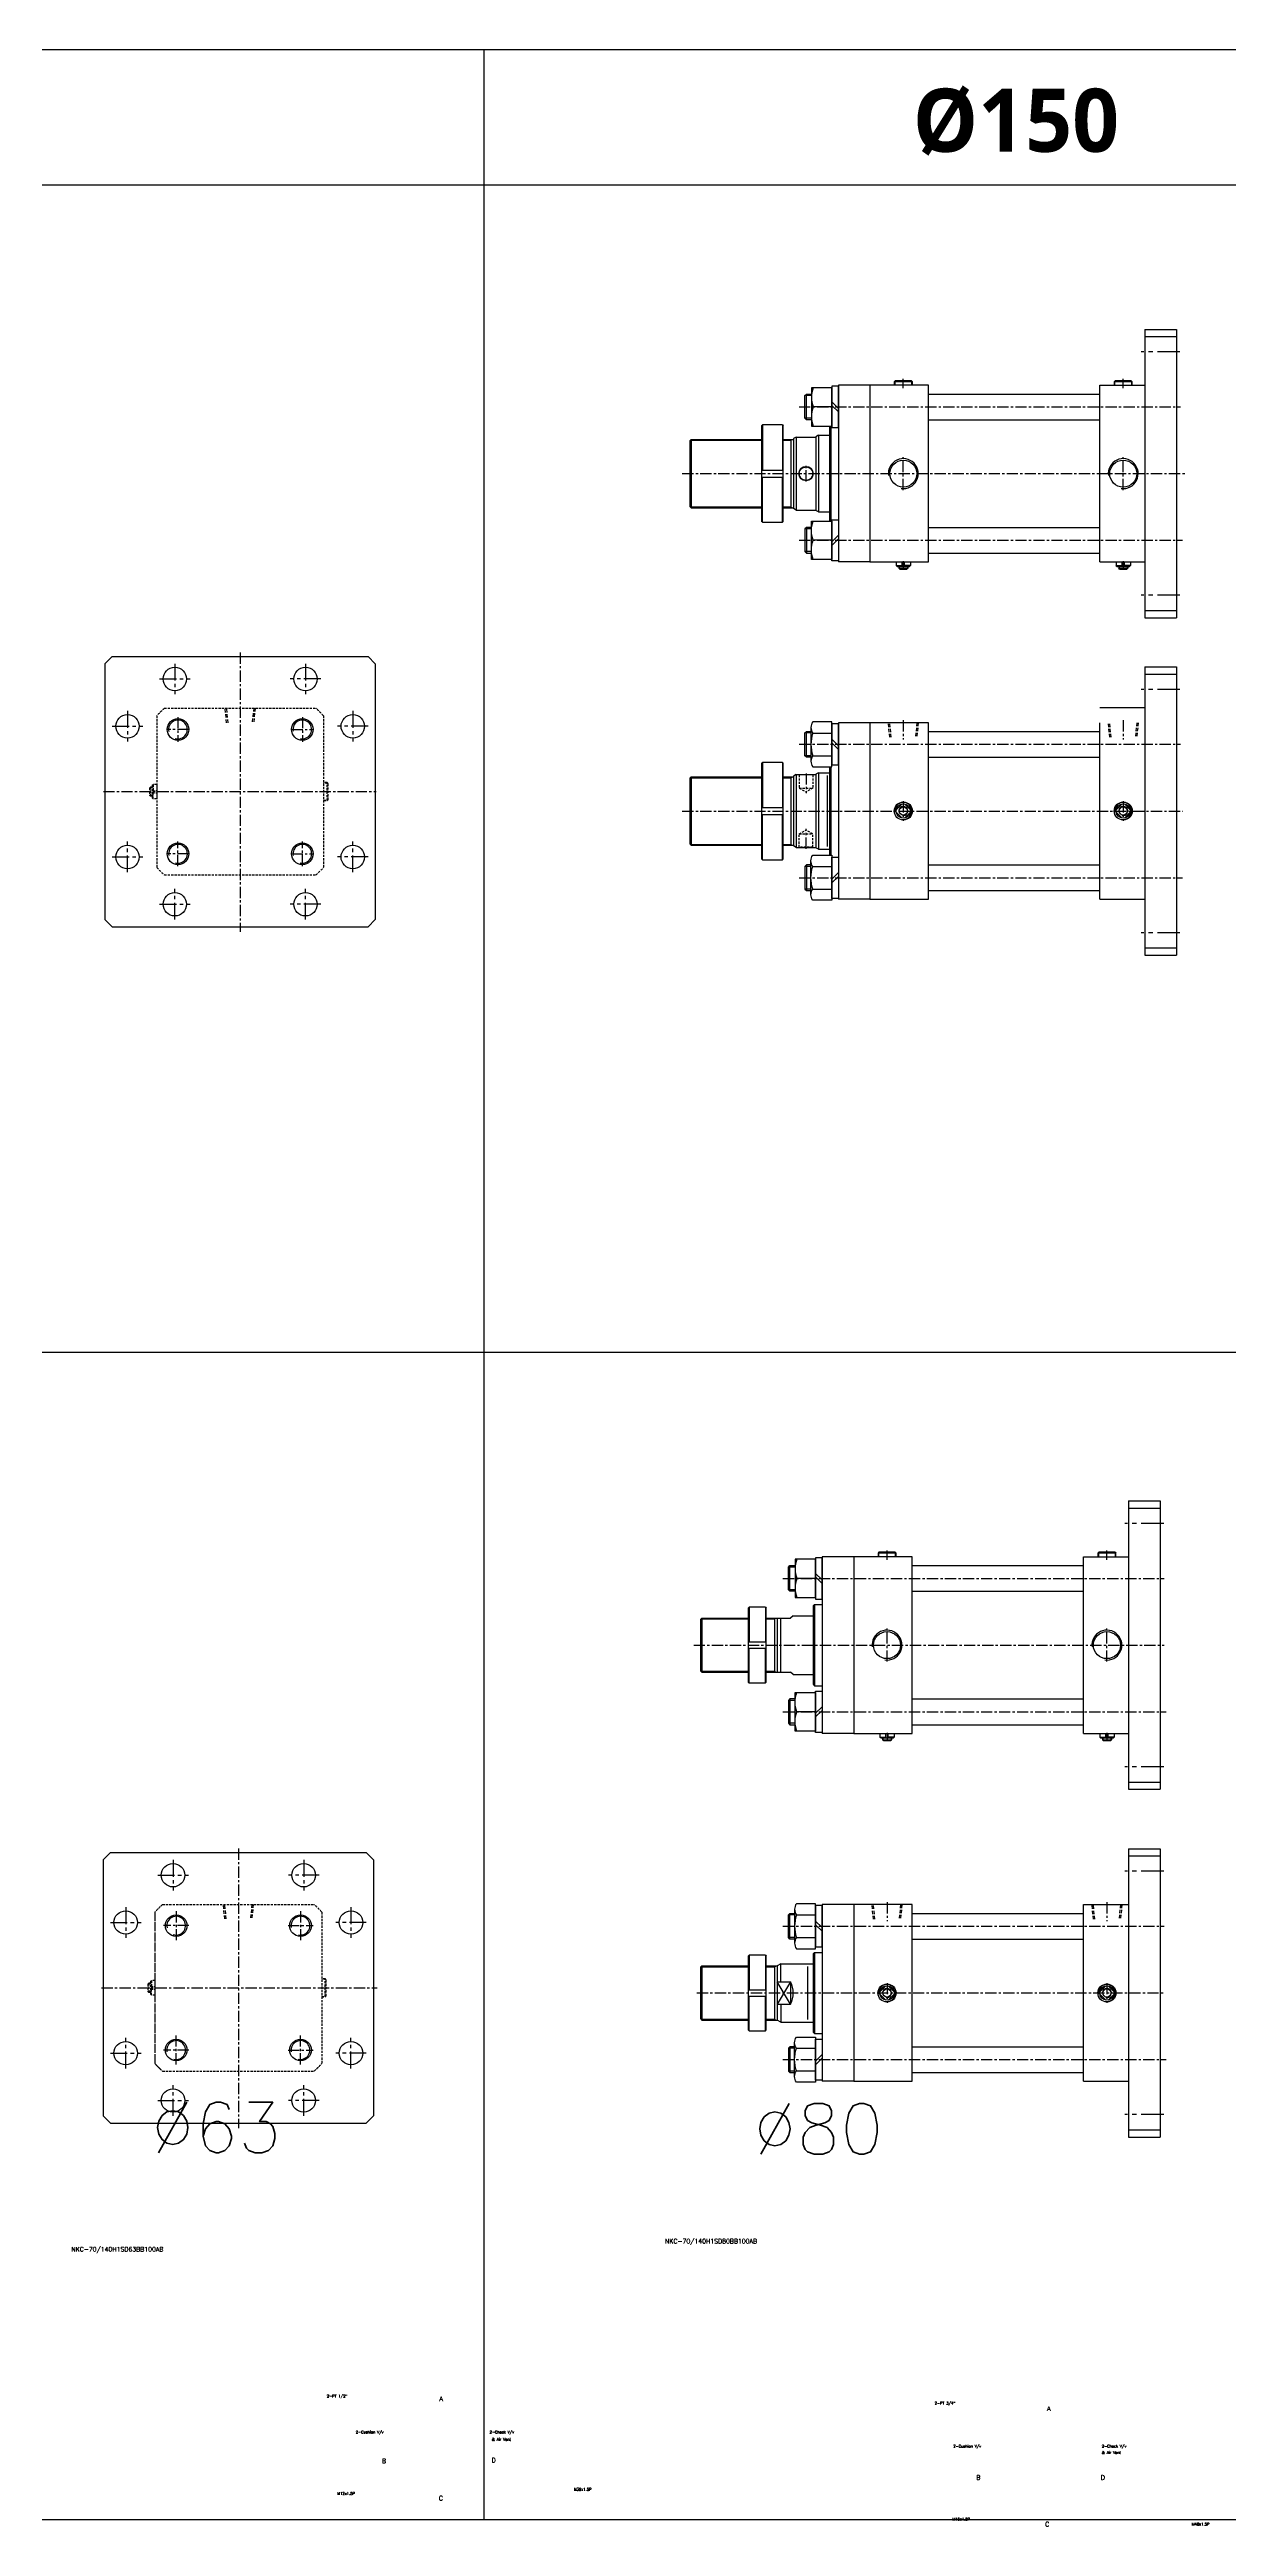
# Model space of a CAD drawing. Extents: x -819 to 29893, y -8942 to 9886.
# Drawn here: x 890 to 2198, y -7 to 2741 of the extents above; entities that cross this region are included whole.
import ezdxf

# ---------------------------------------------------------------- set-up
doc = ezdxf.new("R2010")
doc.units = 0
doc.header["$LTSCALE"] = 10
doc.header["$MEASUREMENT"] = 0
for name, pattern in [('CENTER', [2, 1.25, -0.25, 0.25, -0.25]), ('CENTERX2', [4, 2.5, -0.5, 0.5, -0.5]), ('HIDDEN', [0.375, 0.25, -0.125]), ('HIDDENX2', [0.75, 0.5, -0.25])]:
    doc.linetypes.add(name, pattern=pattern)
doc.layers.get('0').update_dxf_attribs({"linetype": 'CONTINUOUS'})
doc.layers.get('DEFPOINTS').update_dxf_attribs({"linetype": 'CONTINUOUS'})
for name, color, linetype in [('CEN', 1, 'CENTERX2'), ('CENTER', 1, 'CENTER'), ('HID', 2, 'HIDDENX2'), ('ML', 7, 'CONTINUOUS'), ('THIN', 3, 'CONTINUOUS')]:
    doc.layers.add(name, color=color, linetype=linetype)
doc.styles.add('GHS', font='romans', dxfattribs={"bigfont": 'ghs'})
doc.styles.add('문자', font='romans.shx')

msp = doc.modelspace()

# ---------------------------------------------------------------- linework, layer by layer
for p, q in [((0, 2741.3), (9013.8, 2741.3)), ((1372.2, 0), (1372.2, 2741.3)), ((0, 2591.3), (9013.8, 2591.3)), ((9013.8, 1295.6), (0, 1295.6)), ((9013.8, 0), (0, 0))]:
    msp.add_line(p, q)
at = {"layer": 'CEN', "color": 1, "linetype": 'CENTER', "ltscale": 2}
for p, q in [((2144.5, 2405.7), (2101.5, 2405.7)), ((2144.5, 2135.7), (2101.5, 2135.7)), ((2144.5, 2031.3), (2101.5, 2031.3)), ((2144.5, 1761.3), (2101.5, 1761.3)), ((2126.4, 1105.7), (2083.4, 1105.7)), ((2126.4, 835.7), (2083.4, 835.7)), ((2126.4, 719.7), (2083.4, 719.7)), ((2126.4, 449.7), (2083.4, 449.7))]:
    msp.add_line(p, q, dxfattribs=at)
at = {"layer": 'CEN', "color": 1, "linetype": 'CENTER', "ltscale": 1.5}
for p, q in [((1012.1, 2042.8), (1046.1, 2042.8)), ((1029.1, 2059.8), (1029.1, 2025.8)), ((1191.1, 2042.8), (1157.1, 2042.8)), ((1174.1, 2059.8), (1174.1, 2025.8)), ((976.6, 2007.3), (976.6, 1973.3)), ((1226.6, 2007.3), (1226.6, 1973.3)), ((959.6, 1990.3), (993.6, 1990.3)), ((1243.6, 1990.3), (1209.6, 1990.3)), ((959.6, 1845.3), (993.6, 1845.3)), ((976.6, 1828.3), (976.6, 1862.3)), ((1243.6, 1845.3), (1209.6, 1845.3)), ((1226.6, 1828.3), (1226.6, 1862.3)), ((1012.1, 1792.8), (1046.1, 1792.8)), ((1029.1, 1775.8), (1029.1, 1809.8)), ((1191.1, 1792.8), (1157.1, 1792.8)), ((1174.1, 1775.8), (1174.1, 1809.8)), ((1010.1, 715.4), (1044.1, 715.4)), ((1027.1, 732.4), (1027.1, 698.4)), ((1189.1, 715.4), (1155.1, 715.4)), ((1172.1, 732.4), (1172.1, 698.4)), ((957.6, 662.9), (991.6, 662.9)), ((974.6, 679.9), (974.6, 645.9)), ((1241.6, 662.9), (1207.6, 662.9)), ((1224.6, 679.9), (1224.6, 645.9)), ((974.6, 500.9), (974.6, 534.9)), ((1224.6, 500.9), (1224.6, 534.9)), ((957.6, 517.9), (991.6, 517.9)), ((1241.6, 517.9), (1207.6, 517.9)), ((1027.1, 448.4), (1027.1, 482.4)), ((1172.1, 448.4), (1172.1, 482.4)), ((1010.1, 465.4), (1044.1, 465.4)), ((1189.1, 465.4), (1155.1, 465.4))]:
    msp.add_line(p, q, dxfattribs=at)
at = {"layer": 'CENTER'}
for p, q in [((1044.5, 1986.8), (1020.6, 1986.8)), ((1032.6, 2000.6), (1032.6, 1973)), ((1158.6, 1986.8), (1182.5, 1986.8)), ((1170.6, 2000.6), (1170.6, 1973)), ((1044.5, 1848.8), (1020.6, 1848.8)), ((1032.6, 1835), (1032.6, 1862.6)), ((1158.6, 1848.8), (1182.5, 1848.8)), ((1170.6, 1835), (1170.6, 1862.6)), ((1030.6, 675.4), (1030.6, 643.3)), ((1168.6, 675.4), (1168.6, 643.3)), ((1044.6, 659.4), (1016.7, 659.4)), ((1154.7, 659.4), (1182.6, 659.4)), ((1030.6, 505.3), (1030.6, 537.4)), ((1168.6, 505.3), (1168.6, 537.4)), ((1044.6, 521.4), (1016.7, 521.4)), ((1154.7, 521.4), (1182.6, 521.4))]:
    msp.add_line(p, q, dxfattribs=at)
at = {"layer": 'DEFPOINTS', "color": 0, "linetype": 'ByBlock'}
for p in [(2140.5, 2056.3), (2122.4, 744.7)]:
    msp.add_point(p, dxfattribs=at)
at = {"layer": 'HID', "color": 6, "linetype": 'HIDDEN', "ltscale": 1.5}
msp.add_line((1007, 674.4), (1007, 506.3), dxfattribs=at)
msp.add_arc((1099.5, 590.4), 125, 222.2686, 227.7314, dxfattribs=at)
at = {"layer": 'ML'}
for p, q in [((2105.5, 2430.7), (2105.5, 2110.7)), ((2105.5, 2430.7), (2140.5, 2430.7)), ((2105.5, 2422.7), (2140.5, 2422.7)), ((2140.5, 2430.7), (2140.5, 2110.7)), ((1765.5, 2368.7), (1765.5, 2172.7)), ((1800.5, 2368.7), (1765.5, 2368.7)), ((1800.5, 2368.7), (1800.5, 2172.7)), ((1865.5, 2368.7), (1800.5, 2368.7)), ((1828.5, 2373.7), (1827.5, 2372.7)), ((1847.5, 2372.7), (1827.5, 2372.7)), ((1827.5, 2372.7), (1827.5, 2368.7)), ((1846.5, 2373.7), (1828.5, 2373.7)), ((1846.5, 2373.7), (1847.5, 2372.7)), ((1847.5, 2368.7), (1847.5, 2372.7)), ((1865.5, 2172.7), (1865.5, 2368.7)), ((2055.5, 2368.7), (2105.5, 2368.7)), ((2055.5, 2172.7), (2055.5, 2368.7)), ((2072.5, 2373.7), (2071.5, 2372.7)), ((2091.5, 2372.7), (2071.5, 2372.7)), ((2071.5, 2372.7), (2071.5, 2368.7)), ((2090.5, 2373.7), (2072.5, 2373.7)), ((2090.5, 2373.7), (2091.5, 2372.7)), ((2091.5, 2368.7), (2091.5, 2372.7)), ((1729.9, 2330.4), (1729.9, 2359)), ((1758.3, 2344.7), (1737.4, 2344.7)), ((1758.3, 2350.3), (1765.5, 2343.1)), ((1758.3, 2346.3), (1765.5, 2339.1)), ((1680.3, 2323.7), (1681.3, 2324.7)), ((1680.3, 2323.7), (1680.3, 2217.7)), ((1681.3, 2324.7), (1681.3, 2274.7)), ((1703.3, 2324.7), (1681.3, 2324.7)), ((1703.3, 2324.7), (1703.3, 2274.7)), ((1703.3, 2324.7), (1704.3, 2323.7)), ((1704.3, 2217.7), (1704.3, 2323.7)), ((1718.5, 2311.2), (1715.5, 2309.5)), ((1715.5, 2309.5), (1715.5, 2231.9)), ((1718.5, 2311.2), (1718.5, 2230.2)), ((1743.5, 2313.2), (1740.5, 2311.5)), ((1740.5, 2311.5), (1740.5, 2229.9)), ((1743.5, 2313.2), (1743.5, 2228.2)), ((1755.5, 2323.4), (1755.5, 2218)), ((1757, 2323.4), (1757, 2218)), ((1600.5, 2307.2), (1602, 2308.7)), ((1600.5, 2307.2), (1600.5, 2234.2)), ((1602, 2308.7), (1602, 2232.7)), ((1712.5, 2308.7), (1712.5, 2232.7)), ((1680.3, 2274.7), (1704.3, 2274.7)), ((1680.3, 2266.7), (1704.3, 2266.7)), ((1681.3, 2216.7), (1681.3, 2266.7)), ((1703.3, 2216.7), (1703.3, 2266.7)), ((1600.5, 2234.2), (1602, 2232.7)), ((1718.5, 2230.2), (1715.5, 2231.9)), ((1743.5, 2228.2), (1740.5, 2229.9)), ((1681.3, 2216.7), (1680.3, 2217.7)), ((1681.3, 2216.7), (1703.3, 2216.7)), ((1703.3, 2216.7), (1704.3, 2217.7)), ((1729.9, 2211), (1729.9, 2182.4)), ((1758.3, 2195.1), (1765.5, 2202.3)), ((1758.3, 2196.7), (1737.4, 2196.7)), ((1758.3, 2191.1), (1765.5, 2198.3)), ((1800.5, 2172.7), (1765.5, 2172.7)), ((1800.5, 2172.7), (1865.5, 2172.7)), ((1829.5, 2172.7), (1829.5, 2168.7)), ((1836.2, 2167.7), (1836.2, 2172.7)), ((1838.8, 2167.7), (1838.8, 2172.7)), ((1845.5, 2172.7), (1845.5, 2168.7)), ((2055.5, 2172.7), (2105.5, 2172.7)), ((2073.5, 2172.7), (2073.5, 2168.7)), ((2080.2, 2167.7), (2080.2, 2172.7)), ((2082.8, 2167.7), (2082.8, 2172.7)), ((2089.5, 2172.7), (2089.5, 2168.7)), ((1829.5, 2168.7), (1836.2, 2168.7)), ((1830.5, 2167.7), (1829.5, 2168.7)), ((1830.5, 2167.7), (1844.5, 2167.7)), ((1832.5, 2167.7), (1832.5, 2165.7)), ((1832.5, 2165.7), (1842.5, 2165.7)), ((1833.5, 2164.7), (1832.5, 2165.7)), ((1833.5, 2164.7), (1841.5, 2164.7)), ((1845.5, 2168.7), (1838.8, 2168.7)), ((1841.5, 2164.7), (1842.5, 2165.7)), ((1842.5, 2167.7), (1842.5, 2165.7)), ((1844.5, 2167.7), (1845.5, 2168.7)), ((2073.5, 2168.7), (2080.2, 2168.7)), ((2074.5, 2167.7), (2073.5, 2168.7)), ((2074.5, 2167.7), (2088.5, 2167.7)), ((2076.5, 2167.7), (2076.5, 2165.7)), ((2076.5, 2165.7), (2086.5, 2165.7)), ((2077.5, 2164.7), (2076.5, 2165.7)), ((2077.5, 2164.7), (2085.5, 2164.7)), ((2089.5, 2168.7), (2082.8, 2168.7)), ((2085.5, 2164.7), (2086.5, 2165.7)), ((2086.5, 2167.7), (2086.5, 2165.7)), ((2088.5, 2167.7), (2089.5, 2168.7)), ((2105.5, 2118.7), (2140.5, 2118.7)), ((2105.5, 2110.7), (2140.5, 2110.7)), ((959.6, 2067.8), (951.6, 2059.8)), ((959.6, 2067.8), (1243.6, 2067.8)), ((1243.6, 2067.8), (1251.6, 2059.8)), ((951.6, 2059.8), (951.6, 1775.8)), ((1251.6, 2059.8), (1251.6, 1775.8)), ((2105.5, 2056.3), (2105.5, 1736.3)), ((2105.5, 2056.3), (2140.5, 2056.3)), ((2105.5, 2048.3), (2140.5, 2048.3)), ((2140.5, 2056.3), (2140.5, 1736.3)), ((2055.5, 2011.3), (2105.5, 2011.3)), ((1729.9, 1956), (1729.9, 1984.6)), ((1735, 1989.1), (1735, 1951.5)), ((1736.9, 1982.8), (1758.3, 1982.8)), ((1800.5, 1994.3), (1765.5, 1994.3)), ((1765.5, 1994.3), (1765.5, 1798.3)), ((1800.5, 1994.3), (1800.5, 1798.3)), ((1865.5, 1994.3), (1800.5, 1994.3)), ((1865.5, 1798.3), (1865.5, 1994.3)), ((2055.5, 1798.3), (2055.5, 1994.3)), ((1736.9, 1957.7), (1758.3, 1957.7)), ((1758.3, 1975.9), (1765.5, 1968.7)), ((1758.3, 1971.8), (1765.5, 1964.6)), ((1600.5, 1932.8), (1602, 1934.3)), ((1600.5, 1932.8), (1600.5, 1859.8)), ((1602, 1934.3), (1602, 1858.3)), ((1680.3, 1949.3), (1681.3, 1950.3)), ((1680.3, 1949.3), (1680.3, 1843.3)), ((1681.3, 1950.3), (1681.3, 1900.3)), ((1703.3, 1950.3), (1681.3, 1950.3)), ((1703.3, 1950.3), (1703.3, 1900.3)), ((1703.3, 1950.3), (1704.3, 1949.3)), ((1704.3, 1843.3), (1704.3, 1949.3)), ((1712.5, 1934.3), (1712.5, 1858.3)), ((1718.5, 1936.8), (1715.5, 1935.1)), ((1715.5, 1935.1), (1715.5, 1857.5)), ((1718.5, 1936.8), (1718.5, 1855.8)), ((1743.5, 1938.8), (1740.5, 1937.1)), ((1740.5, 1937.1), (1740.5, 1855.5)), ((1743.5, 1938.8), (1743.5, 1853.8)), ((1755.5, 1945.2), (1755.5, 1847.3)), ((1757, 1945.2), (1757, 1847.3)), ((1680.3, 1900.3), (1704.3, 1900.3)), ((1836.2, 1904.2), (1829.6, 1897.6)), ((1838.8, 1904.2), (1845.4, 1897.6)), ((2080.2, 1904.2), (2073.6, 1897.6)), ((2082.8, 1904.2), (2089.4, 1897.6)), ((1680.3, 1892.3), (1704.3, 1892.3)), ((1681.3, 1842.3), (1681.3, 1892.3)), ((1703.3, 1842.3), (1703.3, 1892.3)), ((1829.6, 1895), (1836.2, 1888.4)), ((1845.4, 1895), (1838.8, 1888.4)), ((2073.6, 1895), (2080.2, 1888.4)), ((2089.4, 1895), (2082.8, 1888.4)), ((1600.5, 1859.8), (1602, 1858.3)), ((1681.3, 1842.3), (1680.3, 1843.3)), ((1681.3, 1842.3), (1703.3, 1842.3)), ((1703.3, 1842.3), (1704.3, 1843.3)), ((1718.5, 1855.8), (1715.5, 1857.5)), ((1743.5, 1853.8), (1740.5, 1855.5)), ((1729.9, 1836.6), (1729.9, 1808)), ((1735, 1803.5), (1735, 1841.1)), ((1736.9, 1834.8), (1758.3, 1834.8)), ((1758.3, 1820.7), (1765.5, 1827.9)), ((1758.3, 1816.6), (1765.5, 1823.8)), ((1736.9, 1809.7), (1758.3, 1809.7)), ((1800.5, 1798.3), (1765.5, 1798.3)), ((1800.5, 1798.3), (1865.5, 1798.3)), ((2055.5, 1798.3), (2105.5, 1798.3)), ((951.6, 1775.8), (959.6, 1767.8)), ((959.6, 1767.8), (1243.6, 1767.8)), ((1251.6, 1775.8), (1243.6, 1767.8)), ((2105.5, 1744.3), (2140.5, 1744.3)), ((2105.5, 1736.3), (2140.5, 1736.3)), ((2087.4, 1130.7), (2087.4, 810.7)), ((2087.4, 1130.7), (2122.4, 1130.7)), ((2122.4, 1130.7), (2122.4, 810.7)), ((2087.4, 1122.7), (2122.4, 1122.7)), ((1810.4, 1073.7), (1809.4, 1072.7)), ((1829.4, 1072.7), (1809.4, 1072.7)), ((1809.4, 1072.7), (1809.4, 1068.7)), ((1828.4, 1073.7), (1810.4, 1073.7)), ((1828.4, 1073.7), (1829.4, 1072.7)), ((1829.4, 1068.7), (1829.4, 1072.7)), ((2054.4, 1073.7), (2053.4, 1072.7)), ((2073.4, 1072.7), (2053.4, 1072.7)), ((2053.4, 1072.7), (2053.4, 1068.7)), ((2072.4, 1073.7), (2054.4, 1073.7)), ((2072.4, 1073.7), (2073.4, 1072.7)), ((2073.4, 1068.7), (2073.4, 1072.7)), ((1711.7, 1030.4), (1711.7, 1059)), ((1740.2, 1044.7), (1719.3, 1044.7)), ((1740.2, 1050.3), (1747.4, 1043.1)), ((1740.2, 1046.3), (1747.4, 1039.1)), ((1747.4, 1068.7), (1747.4, 872.7)), ((1782.4, 1068.7), (1747.4, 1068.7)), ((1782.4, 1068.7), (1782.4, 872.7)), ((1847.4, 1068.7), (1782.4, 1068.7)), ((1847.4, 872.7), (1847.4, 1068.7)), ((2037.4, 1068.7), (2087.4, 1068.7)), ((2037.4, 872.7), (2037.4, 1068.7)), ((1612.4, 999.2), (1613.9, 1000.7)), ((1612.4, 999.2), (1612.4, 942.2)), ((1613.9, 1000.7), (1613.9, 940.7)), ((1665.4, 1011.7), (1666.4, 1012.7)), ((1665.4, 1011.7), (1665.4, 929.7)), ((1666.4, 1012.7), (1666.4, 974.2)), ((1684.4, 1012.7), (1666.4, 1012.7)), ((1684.4, 1012.7), (1684.4, 974.2)), ((1684.4, 1012.7), (1685.4, 1011.7)), ((1685.4, 929.7), (1685.4, 1011.7)), ((1694.4, 1000.7), (1694.4, 940.7)), ((1697.4, 1000.7), (1697.4, 940.5)), ((1701.4, 940.7), (1701.4, 1000.7)), ((1715.4, 1003.2), (1712.4, 1000.7)), ((1737.4, 1014.2), (1738.9, 1015.7)), ((1737.4, 1014.2), (1737.4, 927.2)), ((1738.9, 1015.7), (1738.9, 925.7)), ((1665.4, 974.2), (1685.4, 974.2)), ((1665.4, 967.2), (1685.4, 967.2)), ((1666.4, 928.7), (1666.4, 967.2)), ((1684.4, 928.7), (1684.4, 967.2)), ((1612.4, 942.2), (1613.9, 940.7)), ((1715.4, 938.2), (1712.4, 940.7)), ((1665.4, 929.7), (1666.4, 928.7)), ((1666.4, 928.7), (1684.4, 928.7)), ((1684.4, 928.7), (1685.4, 929.7)), ((1711.7, 911), (1711.7, 882.4)), ((1737.4, 927.2), (1738.9, 925.7)), ((1740.2, 896.7), (1719.3, 896.7)), ((1740.2, 895.1), (1747.4, 902.3)), ((1740.2, 891.1), (1747.4, 898.3)), ((1782.4, 872.7), (1747.4, 872.7)), ((1782.4, 872.7), (1847.4, 872.7)), ((1811.4, 872.7), (1811.4, 868.7)), ((1811.4, 868.7), (1818.1, 868.7)), ((1812.4, 867.7), (1811.4, 868.7)), ((1812.4, 867.7), (1826.4, 867.7)), ((1814.4, 867.7), (1814.4, 865.7)), ((1814.4, 865.7), (1824.4, 865.7)), ((1815.4, 864.7), (1814.4, 865.7)), ((1815.4, 864.7), (1823.4, 864.7)), ((1818.1, 867.7), (1818.1, 872.7)), ((1820.7, 867.7), (1820.7, 872.7)), ((1827.4, 868.7), (1820.7, 868.7)), ((1823.4, 864.7), (1824.4, 865.7)), ((1824.4, 867.7), (1824.4, 865.7)), ((1826.4, 867.7), (1827.4, 868.7)), ((1827.4, 872.7), (1827.4, 868.7)), ((2037.4, 872.7), (2087.4, 872.7)), ((2055.4, 872.7), (2055.4, 868.7)), ((2055.4, 868.7), (2062.1, 868.7)), ((2056.4, 867.7), (2055.4, 868.7)), ((2056.4, 867.7), (2070.4, 867.7)), ((2058.4, 867.7), (2058.4, 865.7)), ((2058.4, 865.7), (2068.4, 865.7)), ((2059.4, 864.7), (2058.4, 865.7)), ((2059.4, 864.7), (2067.4, 864.7)), ((2062.1, 867.7), (2062.1, 872.7)), ((2064.7, 867.7), (2064.7, 872.7)), ((2071.4, 868.7), (2064.7, 868.7)), ((2067.4, 864.7), (2068.4, 865.7)), ((2068.4, 867.7), (2068.4, 865.7)), ((2070.4, 867.7), (2071.4, 868.7)), ((2071.4, 872.7), (2071.4, 868.7)), ((2087.4, 818.7), (2122.4, 818.7)), ((2087.4, 810.7), (2122.4, 810.7)), ((2087.4, 744.7), (2087.4, 424.7)), ((2087.4, 744.7), (2122.4, 744.7)), ((2122.4, 744.7), (2122.4, 424.7)), ((957.6, 740.4), (949.6, 732.4)), ((949.6, 732.4), (949.6, 448.4)), ((957.6, 740.4), (1241.6, 740.4)), ((1241.6, 740.4), (1249.6, 732.4)), ((1249.6, 732.4), (1249.6, 448.4)), ((2087.4, 736.7), (2122.4, 736.7)), ((1711.7, 644.4), (1711.7, 673)), ((1716.9, 677.5), (1716.9, 639.9)), ((1718.8, 671.3), (1740.2, 671.3)), ((1740.2, 664.4), (1747.4, 657.2)), ((1740.2, 660.3), (1747.4, 653.1)), ((1782.4, 682.7), (1747.4, 682.7)), ((1747.4, 682.7), (1747.4, 486.7)), ((1782.4, 682.7), (1782.4, 486.7)), ((1847.4, 682.7), (1782.4, 682.7)), ((1847.4, 486.7), (1847.4, 682.7)), ((2037.4, 486.7), (2037.4, 682.7)), ((2037.4, 682.7), (2087.4, 682.7)), ((1718.8, 646.2), (1740.2, 646.2)), ((1612.4, 613.2), (1613.9, 614.7)), ((1612.4, 613.2), (1612.4, 556.2)), ((1613.9, 614.7), (1613.9, 554.7)), ((1665.4, 625.7), (1666.4, 626.7)), ((1665.4, 625.7), (1665.4, 543.7)), ((1684.4, 626.7), (1666.4, 626.7)), ((1666.4, 626.7), (1666.4, 588.2)), ((1684.4, 626.7), (1685.4, 625.7)), ((1684.4, 626.7), (1684.4, 588.2)), ((1685.4, 543.7), (1685.4, 625.7)), ((1694.4, 614.7), (1694.4, 554.7)), ((1701.4, 617.2), (1697.4, 614.9)), ((1697.4, 614.9), (1697.4, 554.5)), ((1701.4, 597.2), (1701.4, 617.2)), ((1737.4, 628.2), (1738.9, 629.7)), ((1737.4, 628.2), (1737.4, 541.2)), ((1738.9, 629.7), (1738.9, 539.7)), ((1665.4, 588.2), (1685.4, 588.2)), ((1665.4, 581.2), (1685.4, 581.2)), ((1666.4, 542.7), (1666.4, 581.2)), ((1684.4, 542.7), (1684.4, 581.2)), ((1697.4, 597.2), (1712.4, 597.2)), ((1712.4, 597.2), (1712.4, 572.2)), ((1818.1, 592.6), (1811.5, 586)), ((1811.5, 583.4), (1818.1, 576.8)), ((1820.7, 592.6), (1827.3, 586)), ((1827.3, 583.4), (1820.7, 576.8)), ((2062.1, 592.6), (2055.5, 586)), ((2055.5, 583.4), (2062.1, 576.8)), ((2064.7, 592.6), (2071.3, 586)), ((2071.3, 583.4), (2064.7, 576.8)), ((1612.4, 556.2), (1613.9, 554.7)), ((1697.4, 572.2), (1712.4, 572.2)), ((1701.4, 552.2), (1697.4, 554.5)), ((1701.4, 572.2), (1701.4, 552.2)), ((1665.4, 543.7), (1666.4, 542.7)), ((1666.4, 542.7), (1684.4, 542.7)), ((1684.4, 542.7), (1685.4, 543.7)), ((1711.7, 525), (1711.7, 496.4)), ((1716.9, 491.9), (1716.9, 529.5)), ((1718.8, 523.3), (1740.2, 523.3)), ((1737.4, 541.2), (1738.9, 539.7)), ((1718.8, 498.2), (1740.2, 498.2)), ((1740.2, 509.2), (1747.4, 516.4)), ((1740.2, 505.1), (1747.4, 512.3)), ((1782.4, 486.7), (1747.4, 486.7)), ((1782.4, 486.7), (1847.4, 486.7)), ((2037.4, 486.7), (2087.4, 486.7)), ((949.6, 448.4), (957.6, 440.4)), ((957.6, 440.4), (1241.6, 440.4)), ((1249.6, 448.4), (1241.6, 440.4)), ((2087.4, 432.7), (2122.4, 432.7)), ((2087.4, 424.7), (2122.4, 424.7))]:
    msp.add_line(p, q, dxfattribs=at)
at = {"layer": 'ML', "color": 2}
for p, q in [((1828, 2373.2), (1828, 2368.7)), ((1847, 2368.7), (1847, 2373.2)), ((2072, 2373.2), (2072, 2368.7)), ((2091, 2368.7), (2091, 2373.2)), ((1712.5, 2307.7), (1714.2, 2308.7)), ((1712.5, 2233.7), (1714.2, 2232.7)), ((1833, 2167.7), (1833, 2165.2)), ((1842, 2167.7), (1842, 2165.2)), ((2077, 2167.7), (2077, 2165.2)), ((2086, 2167.7), (2086, 2165.2)), ((1712.5, 1933.3), (1714.2, 1934.3)), ((1753, 1935.8), (1753, 1856.8)), ((1712.5, 1859.3), (1714.2, 1858.3)), ((1809.9, 1073.2), (1809.9, 1068.7)), ((1828.9, 1068.7), (1828.9, 1073.2)), ((2053.9, 1073.2), (2053.9, 1068.7)), ((2072.9, 1068.7), (2072.9, 1073.2)), ((1694.4, 999.7), (1696.1, 1000.7)), ((1694.4, 941.7), (1696.1, 940.7)), ((1814.9, 867.7), (1814.9, 865.2)), ((1823.9, 867.7), (1823.9, 865.2)), ((2058.9, 867.7), (2058.9, 865.2)), ((2067.9, 867.7), (2067.9, 865.2)), ((1694.4, 613.7), (1696.1, 614.7)), ((1731.1, 614.2), (1731.1, 555.2)), ((1712.4, 572.2), (1697.4, 597.2)), ((1712.4, 597.2), (1697.4, 572.2)), ((1694.4, 555.7), (1696.1, 554.7))]:
    msp.add_line(p, q, dxfattribs=at)
at = {"layer": 'ML', "color": 1, "linetype": 'CENTER'}
for p, q in [((1837.5, 2365.4), (1837.5, 2375.8)), ((2081.5, 2365.4), (2081.5, 2375.8)), ((1721.8, 2344.7), (2145.1, 2344.7)), ((1837.5, 2252.4), (1837.5, 2289)), ((2081.5, 2252.4), (2081.5, 2289)), ((1592.2, 2270.7), (2152, 2270.7)), ((1729.5, 2261.9), (1729.5, 2279.5)), ((1721.8, 2196.7), (2147.4, 2196.7)), ((1837.5, 2173.5), (1837.5, 2164)), ((2081.5, 2173.5), (2081.5, 2164)), ((1101.6, 2072.2), (1101.6, 1762.1)), ((1837.5, 1997), (1837.5, 1975.7)), ((2081.5, 1997), (2081.5, 1975.7)), ((1721.8, 1970.3), (2145.1, 1970.3)), ((1729.5, 1938.1), (1729.5, 1916.1)), ((949.8, 1917.8), (1252.4, 1917.8)), ((1837.5, 1907.3), (1837.5, 1885.3)), ((2081.5, 1907.3), (2081.5, 1885.3)), ((1592.2, 1896.3), (2147.7, 1896.3)), ((1729.5, 1854.5), (1729.5, 1876.5)), ((1721.8, 1822.3), (2147.4, 1822.3)), ((1819.4, 1065.4), (1819.4, 1075.8)), ((2063.4, 1065.4), (2063.4, 1075.8)), ((1703.7, 1044.7), (2127, 1044.7)), ((1604.9, 970.7), (2127.1, 970.7)), ((1819.4, 952.4), (1819.4, 989)), ((2063.4, 952.4), (2063.4, 989)), ((1703.7, 896.7), (2129.3, 896.7)), ((1819.4, 873.5), (1819.4, 864)), ((2063.4, 873.5), (2063.4, 864)), ((1099.6, 745), (1099.6, 434.8)), ((1819.4, 685.4), (1819.4, 664.2)), ((2063.4, 685.4), (2063.4, 664.2)), ((1703.7, 658.7), (2127, 658.7)), ((947.7, 590.4), (1253.6, 590.4)), ((1608.3, 584.7), (2127.2, 584.7)), ((1819.4, 595.7), (1819.4, 573.7)), ((2063.4, 595.7), (2063.4, 573.7)), ((1703.7, 510.7), (2129.3, 510.7))]:
    msp.add_line(p, q, dxfattribs=at)
at = {"layer": 'ML', "color": 7, "linetype": 'Continuous'}
for p, q in [((1865.5, 2359), (2055.5, 2359)), ((1718.5, 2311.2), (1740.5, 2311.2)), ((1743.5, 2313.2), (1755.5, 2313.2)), ((1865.5, 2330.4), (2055.5, 2330.4)), ((1602, 2308.7), (1680.3, 2308.7)), ((1704.3, 2308.7), (1715.5, 2308.7)), ((1602, 2232.7), (1680.3, 2232.7)), ((1704.3, 2232.7), (1715.5, 2232.7)), ((1718.5, 2230.2), (1740.5, 2230.2)), ((1743.5, 2228.2), (1755.5, 2228.2)), ((1865.5, 2211), (2055.5, 2211)), ((1865.5, 2182.4), (2055.5, 2182.4)), ((1865.5, 1984.6), (2055.5, 1984.6)), ((1865.5, 1956), (2055.5, 1956)), ((1602, 1934.3), (1680.3, 1934.3)), ((1704.3, 1934.3), (1715.5, 1934.3)), ((1718.5, 1936.8), (1740.5, 1936.8)), ((1743.5, 1938.8), (1755.5, 1938.8)), ((1602, 1858.3), (1680.3, 1858.3)), ((1704.3, 1858.3), (1715.5, 1858.3)), ((1718.5, 1855.8), (1740.5, 1855.8)), ((1743.5, 1853.8), (1755.5, 1853.8)), ((1865.5, 1836.6), (2055.5, 1836.6)), ((1865.5, 1808), (2055.5, 1808)), ((1847.4, 1059), (2037.4, 1059)), ((1847.4, 1030.4), (2037.4, 1030.4)), ((1613.9, 1000.7), (1665.4, 1000.7)), ((1685.4, 1000.7), (1697.4, 1000.7)), ((1697.4, 1000.7), (1712.4, 1000.7)), ((1715.4, 1003.2), (1737.4, 1003.2)), ((1738.9, 1015.7), (1747.4, 1015.7)), ((1613.9, 940.7), (1665.4, 940.7)), ((1685.4, 940.7), (1697.4, 940.7)), ((1697.4, 940.7), (1712.4, 940.7)), ((1715.4, 938.2), (1737.4, 938.2)), ((1738.9, 925.7), (1747.4, 925.7)), ((1847.4, 911), (2037.4, 911)), ((1847.4, 882.4), (2037.4, 882.4)), ((1847.4, 673), (2037.4, 673)), ((1847.4, 644.4), (2037.4, 644.4)), ((1613.9, 614.7), (1665.4, 614.7)), ((1685.4, 614.7), (1697.4, 614.7)), ((1701.4, 617.2), (1737.4, 617.2)), ((1738.9, 629.7), (1747.4, 629.7)), ((1613.9, 554.7), (1665.4, 554.7)), ((1685.4, 554.7), (1697.4, 554.7)), ((1701.4, 552.2), (1737.4, 552.2)), ((1738.9, 539.7), (1747.4, 539.7)), ((1847.4, 525), (2037.4, 525)), ((1847.4, 496.4), (2037.4, 496.4))]:
    msp.add_line(p, q, dxfattribs=at)
at = {"layer": 'ML', "color": 2, "linetype": 'Continuous'}
for p, q in [((1601, 2307.7), (1680.3, 2307.7)), ((1704.3, 2307.7), (1712.5, 2307.7)), ((1601, 2233.7), (1680.3, 2233.7)), ((1704.3, 2233.7), (1712.5, 2233.7)), ((1601, 1933.3), (1680.3, 1933.3)), ((1704.3, 1933.3), (1712.5, 1933.3)), ((1601, 1859.3), (1680.3, 1859.3)), ((1704.3, 1859.3), (1712.5, 1859.3)), ((1612.9, 999.7), (1665.4, 999.7)), ((1685.4, 999.7), (1694.4, 999.7)), ((1612.9, 941.7), (1665.4, 941.7)), ((1685.4, 941.7), (1694.4, 941.7)), ((1612.9, 613.7), (1665.4, 613.7)), ((1685.4, 613.7), (1694.4, 613.7)), ((1612.9, 555.7), (1665.4, 555.7)), ((1685.4, 555.7), (1694.4, 555.7))]:
    msp.add_line(p, q, dxfattribs=at)
at = {"layer": 'ML', "color": 6, "linetype": 'HIDDEN'}
for p, q in [((1017.5, 2010.3), (1185.6, 2010.3)), ((1009.1, 2001.9), (1009.1, 1877.8)), ((1194.1, 2001.9), (1194.1, 1877.8)), ((1004.1, 1924.8), (1005.1, 1925.8)), ((1004.1, 1924.8), (1004.1, 1910.8)), ((1009.1, 1925.8), (1005.1, 1925.8)), ((1005.1, 1925.8), (1005.1, 1919.1)), ((1009.1, 1925.8), (1009.1, 1909.8)), ((1198.1, 1927.8), (1194.1, 1927.8)), ((1198.6, 1927.3), (1194.1, 1927.3)), ((1199.1, 1926.8), (1198.1, 1927.8)), ((1198.1, 1907.8), (1198.1, 1927.8)), ((1199.1, 1908.8), (1199.1, 1926.8)), ((1721.5, 1936.8), (1722, 1936.3)), ((1722, 1936.3), (1722, 1921.8)), ((1737, 1936.3), (1722, 1936.3)), ((1737.5, 1936.8), (1737, 1936.3)), ((1737, 1936.3), (1737, 1921.8)), ((1001.1, 1921.8), (1002.1, 1922.8)), ((1001.1, 1921.8), (1001.1, 1913.8)), ((1001.1, 1913.8), (1002.1, 1912.8)), ((1004.1, 1922.3), (1001.6, 1922.3)), ((1004.1, 1913.3), (1001.6, 1913.3)), ((1002.1, 1922.8), (1002.1, 1912.8)), ((1004.1, 1922.8), (1002.1, 1922.8)), ((1004.1, 1912.8), (1002.1, 1912.8)), ((1004.1, 1919.1), (1009.1, 1919.1)), ((1004.1, 1916.5), (1009.1, 1916.5)), ((1004.1, 1910.8), (1005.1, 1909.8)), ((1005.1, 1909.8), (1005.1, 1916.5)), ((1009.1, 1909.8), (1005.1, 1909.8)), ((1194.1, 1908.3), (1198.6, 1908.3)), ((1194.1, 1907.8), (1198.1, 1907.8)), ((1199.1, 1908.8), (1198.1, 1907.8)), ((1722, 1921.8), (1737, 1921.8)), ((1722, 1921.8), (1729.5, 1917.5)), ((1737, 1921.8), (1729.5, 1917.5)), ((1009.1, 1877.8), (1009.1, 1833.7)), ((1194.1, 1877.8), (1194.1, 1833.7)), ((1722, 1870.8), (1729.5, 1875.1)), ((1722, 1870.8), (1737, 1870.8)), ((1722, 1856.3), (1722, 1870.8)), ((1737, 1870.8), (1729.5, 1875.1)), ((1737, 1856.3), (1737, 1870.8)), ((1721.5, 1855.8), (1722, 1856.3)), ((1737, 1856.3), (1722, 1856.3)), ((1737.5, 1855.8), (1737, 1856.3)), ((1017.5, 1825.3), (1185.6, 1825.3)), ((1007.1, 674.4), (1007.1, 506.3)), ((1015.5, 682.9), (1183.7, 682.9)), ((1192.1, 674.4), (1192.1, 506.3)), ((999.1, 594.4), (1000.1, 595.4)), ((999.1, 594.4), (999.1, 586.4)), ((999.1, 586.4), (1000.1, 585.4)), ((1002.1, 594.9), (999.6, 594.9)), ((1002.1, 585.9), (999.6, 585.9)), ((1000.1, 595.4), (1000.1, 585.4)), ((1002.1, 595.4), (1000.1, 595.4)), ((1002.1, 585.4), (1000.1, 585.4)), ((1002.1, 597.4), (1003.1, 598.4)), ((1002.1, 597.4), (1002.1, 583.4)), ((1002.1, 591.7), (1007.1, 591.7)), ((1002.1, 589.1), (1007.1, 589.1)), ((1002.1, 583.4), (1003.1, 582.4)), ((1007.1, 598.4), (1003.1, 598.4)), ((1003.1, 598.4), (1003.1, 591.7)), ((1003.1, 582.4), (1003.1, 589.1)), ((1007.1, 582.4), (1003.1, 582.4)), ((1007.1, 598.4), (1007.1, 582.4)), ((1196.1, 600.4), (1192.1, 600.4)), ((1196.6, 599.9), (1192.1, 599.9)), ((1192.1, 580.9), (1196.6, 580.9)), ((1192.1, 580.4), (1196.1, 580.4)), ((1197.1, 599.4), (1196.1, 600.4)), ((1196.1, 580.4), (1196.1, 600.4)), ((1197.1, 581.4), (1196.1, 580.4)), ((1197.1, 581.4), (1197.1, 599.4)), ((1015.5, 497.9), (1183.7, 497.9))]:
    msp.add_line(p, q, dxfattribs=at)
at = {"layer": 'ML', "color": 6, "linetype": 'HIDDEN', "ltscale": 1.5}
for p, q in [((1086.6, 1994.3), (1085, 2010.3)), ((1088.2, 1994.3), (1086.6, 2010.3)), ((1116.6, 2010.3), (1115, 1994.3)), ((1118.2, 2010.3), (1116.6, 1994.3)), ((1822.5, 1978.3), (1820.9, 1994.3)), ((1824.1, 1978.3), (1822.5, 1994.3)), ((1852.5, 1994.3), (1850.9, 1978.3)), ((1854.1, 1994.3), (1852.5, 1978.3)), ((2066.5, 1978.3), (2064.9, 1994.3)), ((2068.1, 1978.3), (2066.5, 1994.3)), ((2096.5, 1994.3), (2094.9, 1978.3)), ((2098.1, 1994.3), (2096.5, 1978.3)), ((1084.6, 666.9), (1083, 682.9)), ((1086.2, 666.9), (1084.6, 682.9)), ((1114.6, 682.9), (1113, 666.9)), ((1116.2, 682.9), (1114.6, 666.9)), ((1804.4, 666.7), (1802.8, 682.7)), ((1806, 666.7), (1804.4, 682.7)), ((1834.4, 682.7), (1832.8, 666.7)), ((1836, 682.7), (1834.4, 666.7)), ((2048.4, 666.7), (2046.8, 682.7)), ((2050, 666.7), (2048.4, 682.7)), ((2078.4, 682.7), (2076.8, 666.7)), ((2080, 682.7), (2078.4, 666.7))]:
    msp.add_line(p, q, dxfattribs=at)
at = {"layer": 'ML'}
for points in [[(1737.4, 2366, 0.178633), (1737.4, 2344.7, 0.178633), (1737.4, 2323.4)], [(1737.4, 2175.4, -0.178633), (1737.4, 2196.7, -0.178633), (1737.4, 2218)], [(1758.3, 1995.3), (1736.9, 1995.3, 0.309401), (1736.9, 1982.8, 0.154701), (1736.9, 1957.7, 0.309401), (1736.9, 1945.2), (1758.3, 1945.2), (1758.3, 1995.3)], [(1758.3, 1797.2), (1736.9, 1797.2, -0.309401), (1736.9, 1809.7, -0.154701), (1736.9, 1834.8, -0.309401), (1736.9, 1847.3), (1758.3, 1847.3), (1758.3, 1797.2)], [(1719.3, 1066, 0.178633), (1719.3, 1044.7, 0.178633), (1719.3, 1023.4)], [(1719.3, 875.4, -0.178633), (1719.3, 896.7, -0.178633), (1719.3, 918)], [(1740.2, 683.8), (1718.8, 683.8, 0.309401), (1718.8, 671.3, 0.154701), (1718.8, 646.2, 0.309401), (1718.8, 633.7), (1740.2, 633.7), (1740.2, 683.8)], [(1740.2, 485.7), (1718.8, 485.7, -0.309401), (1718.8, 498.2, -0.154701), (1718.8, 523.3, -0.309401), (1718.8, 535.8), (1740.2, 535.8), (1740.2, 485.7)]]:
    msp.add_lwpolyline(points, format="xyb", dxfattribs=at)
for points in [[(1758.3, 2366), (1735.5, 2366), (1735.5, 2323.4), (1758.3, 2323.4)], [(1758.3, 2175.4), (1735.5, 2175.4), (1735.5, 2218), (1758.3, 2218)], [(1740.2, 1066), (1717.4, 1066), (1717.4, 1023.4), (1740.2, 1023.4)], [(1740.2, 875.4), (1717.4, 875.4), (1717.4, 918), (1740.2, 918)]]:
    msp.add_lwpolyline(points, close=True, dxfattribs=at)
for points in [[(1765.5, 2321.8), (1765.5, 2367.6), (1758.3, 2367.6), (1758.3, 2321.8), (1765.5, 2321.8)], [(1735.5, 2330.4), (1729.9, 2330.4), (1728.1, 2332.1), (1728.1, 2357.3), (1729.9, 2359), (1735.5, 2359)], [(1735.5, 2211), (1729.9, 2211), (1728.1, 2209.3), (1728.1, 2184.1), (1729.9, 2182.4), (1735.5, 2182.4)], [(1765.5, 2219.6), (1765.5, 2173.8), (1758.3, 2173.8), (1758.3, 2219.6), (1765.5, 2219.6)], [(1735, 1956), (1729.9, 1956), (1728.1, 1957.7), (1728.1, 1982.9), (1729.9, 1984.6), (1735, 1984.6)], [(1765.5, 1947.4), (1765.5, 1993.2), (1758.3, 1993.2), (1758.3, 1947.4), (1765.5, 1947.4)], [(1765.5, 1845.2), (1765.5, 1799.4), (1758.3, 1799.4), (1758.3, 1845.2), (1765.5, 1845.2)], [(1735, 1836.6), (1729.9, 1836.6), (1728.1, 1834.9), (1728.1, 1809.7), (1729.9, 1808), (1735, 1808)], [(1717.4, 1030.4), (1711.7, 1030.4), (1710, 1032.1), (1710, 1057.3), (1711.7, 1059), (1717.4, 1059)], [(1747.4, 1021.8), (1747.4, 1067.6), (1740.2, 1067.6), (1740.2, 1021.8), (1747.4, 1021.8)], [(1717.4, 911), (1711.7, 911), (1710, 909.3), (1710, 884.1), (1711.7, 882.4), (1717.4, 882.4)], [(1747.4, 919.6), (1747.4, 873.8), (1740.2, 873.8), (1740.2, 919.6), (1747.4, 919.6)], [(1716.9, 644.4), (1711.7, 644.4), (1710, 646.1), (1710, 671.3), (1711.7, 673), (1716.9, 673)], [(1747.4, 635.8), (1747.4, 681.6), (1740.2, 681.6), (1740.2, 635.8), (1747.4, 635.8)], [(1716.9, 525), (1711.7, 525), (1710, 523.3), (1710, 498.1), (1711.7, 496.4), (1716.9, 496.4)], [(1747.4, 533.6), (1747.4, 487.8), (1740.2, 487.8), (1740.2, 533.6), (1747.4, 533.6)]]:
    msp.add_lwpolyline(points, dxfattribs=at)
for centre, radius in [((1837.5, 2270.7), 15), ((2081.5, 2270.7), 15), ((1729.5, 2270.7), 8), ((1729.5, 2270.7), 7.5), ((1029.1, 2042.8), 13), ((1174.1, 2042.8), 13), ((976.6, 1990.3), 13), ((1032.6, 1986.8), 12), ((1170.6, 1986.8), 12), ((1226.6, 1990.3), 13), ((1837.5, 1896.3), 10), ((1837.5, 1896.3), 8), ((1837.5, 1896.3), 4.5), ((2081.5, 1896.3), 10), ((2081.5, 1896.3), 8), ((2081.5, 1896.3), 4.5), ((976.6, 1845.3), 13), ((1032.6, 1848.8), 12), ((1170.6, 1848.8), 12), ((1226.6, 1845.3), 13), ((1029.1, 1792.8), 13), ((1174.1, 1792.8), 13), ((1819.4, 970.7), 15), ((2063.4, 970.7), 15), ((1027.1, 715.4), 13), ((1172.1, 715.4), 13), ((974.6, 662.9), 13), ((1030.6, 659.4), 12), ((1168.6, 659.4), 12), ((1224.6, 662.9), 13), ((1819.4, 584.7), 10), ((1819.4, 584.7), 8), ((1819.4, 584.7), 4.5), ((2063.4, 584.7), 10), ((2063.4, 584.7), 8), ((2063.4, 584.7), 4.5), ((974.6, 517.9), 13), ((1030.6, 521.4), 12), ((1168.6, 521.4), 12), ((1224.6, 517.9), 13), ((1027.1, 465.4), 13), ((1172.1, 465.4), 13)]:
    msp.add_circle(centre, radius, dxfattribs=at)
at = {"layer": 'ML', "color": 2}
for centre, radius, start, end in [((1837.5, 2270.7), 16.6, 261.7197, 186.8277), ((2081.5, 2270.7), 16.6, 261.7197, 186.8277), ((1032.6, 1986.8), 10.4, 251.9737, 192.9554), ((1170.6, 1986.8), 10.4, 257.8599, 190.8987), ((1837.5, 1896.3), 9.5, 261.4114, 188.1478), ((1837.5, 1896.3), 5, 257.904, 186.2569), ((2081.5, 1896.3), 9.5, 261.4114, 188.1478), ((2081.5, 1896.3), 5, 257.904, 186.2569), ((1032.6, 1848.8), 10.4, 255.4467, 191.0432), ((1170.6, 1848.8), 10.4, 255.7855, 190.7916), ((1819.4, 970.7), 16.6, 261.7197, 186.8277), ((2063.4, 970.7), 16.6, 261.7197, 186.8277), ((1030.6, 659.4), 10.4, 251.9737, 192.9554), ((1168.6, 659.4), 10.4, 257.8599, 190.8987), ((1819.4, 584.7), 9.5, 261.4114, 188.1478), ((1819.4, 584.7), 5, 257.904, 186.2569), ((2063.4, 584.7), 9.5, 261.4114, 188.1478), ((2063.4, 584.7), 5, 257.904, 186.2569), ((1030.6, 521.4), 10.4, 255.4467, 191.0432), ((1168.6, 521.4), 10.4, 255.7855, 190.7916)]:
    msp.add_arc(centre, radius, start, end, dxfattribs=at)
at = {"layer": 'ML', "color": 6, "linetype": 'HIDDEN'}
for centre, start, end in [((1101.6, 1917.8), 132.2686, 137.7314), ((1101.6, 1917.8), 42.2686, 47.7314), ((1101.6, 1917.8), 222.2686, 227.7314), ((1101.6, 1917.8), 312.2686, 317.7314), ((1099.6, 590.4), 132.2686, 137.7314), ((1099.6, 590.4), 42.2686, 47.7314), ((1099.6, 590.4), 222.2686, 227.7314), ((1099.6, 590.4), 312.2686, 317.7314)]:
    msp.add_arc(centre, 125, start, end, dxfattribs=at)
at = {"layer": 'ML'}
msp.add_arc((1687.8, 584.7), 27.5, 333.0085, 26.9915, dxfattribs=at)
at = {"layer": 'THIN', "color": 2}
for p, q in [((1735.5, 2357.3), (1728.1, 2357.3)), ((1735.5, 2332.1), (1728.1, 2332.1)), ((1735.5, 2209.3), (1728.1, 2209.3)), ((1735.5, 2184.1), (1728.1, 2184.1)), ((1735, 1982.9), (1728.1, 1982.9)), ((1735, 1957.7), (1728.1, 1957.7)), ((1735, 1834.9), (1728.1, 1834.9)), ((1735, 1809.7), (1728.1, 1809.7)), ((1717.4, 1057.3), (1710, 1057.3)), ((1717.4, 1032.1), (1710, 1032.1)), ((1717.4, 909.3), (1710, 909.3)), ((1717.4, 884.1), (1710, 884.1)), ((1716.9, 671.3), (1710, 671.3)), ((1716.9, 646.1), (1710, 646.1)), ((1716.9, 523.3), (1710, 523.3)), ((1716.9, 498.1), (1710, 498.1))]:
    msp.add_line(p, q, dxfattribs=at)

# ---------------------------------------------------------------- texts
at = {"insert": (1848, 2697.8), "char_height": 70, "attachment_point": 1, "style": '문자'}
msp.add_mtext_dynamic_manual_height_columns('{\\fMalgun Gothic|b1|i0|c129|p50;%%C150}', width=124.533, gutter_width=16, heights=[0], dxfattribs=at)
at = {"layer": 'ML', "color": 7, "style": 'GHS'}
for s, p in [('%%C63', (1002.7, 407.2)), ('%%C80', (1670.9, 405.8))]:
    msp.add_text(s, height=56.25, dxfattribs=at).set_placement(p)
at = {"layer": 'ML', "color": 4, "style": 'GHS'}
for s, p in [('NKC-70/140H1SD63BB100AB', (914.4, 297.8)), ('NKC-70/140H1SD80BB100AB', (1573.2, 306.7))]:
    msp.add_text(s, height=5, dxfattribs=at).set_placement(p)
at = {"layer": 'ML', "style": 'GHS'}
for s, p in [('A', (1322.7, 131.9)), ('A', (1997, 120.9)), ('B', (1258.9, 62.9)), ('D', (1380.6, 63.7)), ('B', (1918.4, 44.5)), ('D', (2056.7, 44.5)), ('C', (1322.1, 21.5)), ('C', (1994.9, -7.3))]:
    msp.add_text(s, height=5, dxfattribs=at).set_placement(p)
at = {"layer": 'ML', "color": 2, "style": 'GHS'}
for s, p in [('M12x1.5P', (1209.4, 27.8)), ('M16x1.5P', (1891.9, -0.6))]:
    msp.add_text(s, height=3, dxfattribs=at).set_placement(p)
at = {"layer": 'ML', "color": 2, "char_height": 3, "style": 'GHS'}
for s, insert, attachment_point in [('2-PT 1/2"', (1197.8, 134.9), 7), ('2-PT 3/4"', (1872.3, 127), 7), ('2-Cushion V/v', (1229.9, 94.9), 7), ('2-Check V/v', (1378.4, 94.9), 7), ('& Air Vent', (1381, 87.9), 7), ('2-Cushion V/v', (1893, 79.3), 7), ('2-Check V/v', (2057.8, 79.3), 7), ('& Air Vent', (2057.8, 73.2), 7), ('M39x1.5P', (1491.5, 32.4), 9), ('M48x1.5P', (2177.2, -6.2), 9)]:
    msp.add_mtext(s, dxfattribs=dict(at, insert=insert, attachment_point=attachment_point))

doc.saveas('drawing.dxf')
